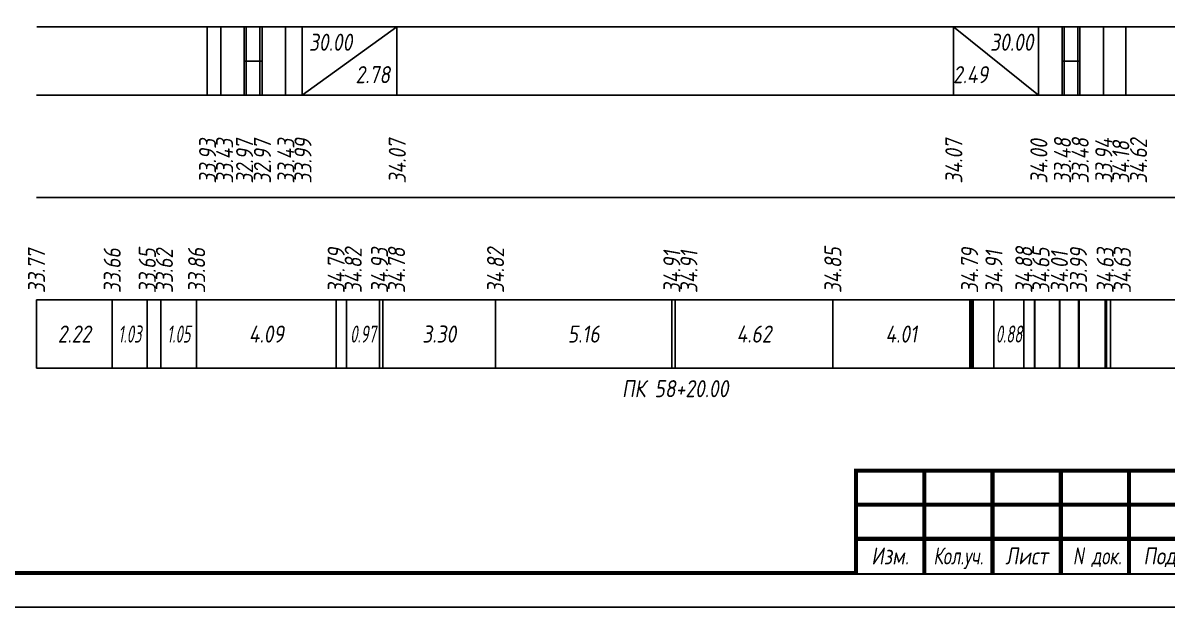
# Model space of a CAD drawing. Extents: x -717 to 1451, y -133302 to 233.
# Drawn here: x 78 to 245.5, y -91550.4 to -91464.8 of the extents above; entities that cross this region are included whole.
import ezdxf
from ezdxf.enums import TextEntityAlignment as Align

# ---------------------------------------------------------------- set-up
doc = ezdxf.new("R2010")
doc.units = 0
for name, color, linetype in [('Зарамочное оформление', 7, 'Continuous'), ('Код_510', 7, 'Continuous'), ('Код_516', 1, 'Continuous'), ('Подписи поперечников', 7, 'Continuous'), ('Таблица', 7, 'Continuous')]:
    doc.layers.add(name, color=color, linetype=linetype)
doc.styles.add('М', font='romand.shx', dxfattribs={"width": 0.8, "oblique": 10, "height": 2.5})

# ---------------------------------------------------------------- blocks, each defined once
blk = doc.blocks.new('Штамп')
at = {"linetype": 'Continuous'}
blk.add_wipeout([(199.95, -411.25), (384.95, -411.25), (384.95, -426.25), (199.95, -426.25)], dxfattribs=at).dxf.layer = 'Зарамочное оформление'
at = {"layer": 'Зарамочное оформление', "linetype": 'Continuous', "lineweight": -3, "const_width": 0.6, "flags": 128}
for points in [[(199.95, -426.25), (199.95, -411.25), (384.95, -411.25)], [(209.95, -411.25), (209.95, -426.25)], [(219.95, -411.25), (219.95, -426.25)], [(229.95, -411.25), (229.95, -426.25)], [(239.95, -411.25), (239.95, -426.25)], [(199.95, -416.25), (264.95, -416.25)], [(199.95, -421.25), (264.95, -421.25)]]:
    blk.add_lwpolyline(points, dxfattribs=at)
at = {"layer": 'Зарамочное оформление', "linetype": 'Continuous', "style": 'М', "oblique": 10}
for s, width, p in [('Изм.', 0.8, (204.95, -423.75)), ('Кол.уч.', 0.7, (214.95, -423.75)), ('Лист', 0.8, (224.95, -423.75)), ('N док.', 0.7, (235.28, -423.75)), ('Подпись', 0.8, (247.45, -423.75))]:
    blk.add_text(s, height=2.5, dxfattribs=dict(at, width=width)).set_placement(p, align=Align.MIDDLE_CENTER)
blk = doc.blocks.new('шифр')
blk.add_blockref('Штамп', (0, -91179))

msp = doc.modelspace()

# ---------------------------------------------------------------- linework, layer by layer
at = {"flags": 128}
msp.add_lwpolyline([(-30.054, -91550.421), (389.946, -91550.421), (389.946, -91253.421), (-30.054, -91253.421)], close=True, dxfattribs=at)
at = {"const_width": 0.6, "flags": 128}
msp.add_lwpolyline([(-10.054, -91545.421), (384.946, -91545.421), (384.946, -91258.421), (-10.054, -91258.421)], close=True, dxfattribs=at)
at = {"layer": 'Код_510'}
for p, q in [((79.946, -91515.421), (79.946, -91505.421)), ((91.037, -91515.421), (91.037, -91505.421)), ((96.176, -91515.421), (96.176, -91505.421)), ((98.147, -91515.421), (98.147, -91505.421)), ((103.397, -91515.421), (103.397, -91505.421)), ((123.829, -91515.421), (123.829, -91505.421)), ((125.348, -91515.421), (125.348, -91505.421)), ((130.178, -91515.421), (130.178, -91505.421)), ((130.678, -91515.421), (130.678, -91505.421)), ((147.172, -91515.421), (147.172, -91505.421)), ((172.994, -91515.421), (172.994, -91505.421)), ((173.482, -91515.421), (173.482, -91505.421)), ((196.573, -91515.421), (196.573, -91505.421)), ((216.606, -91515.421), (216.606, -91505.421)), ((216.877, -91515.421), (216.877, -91505.421)), ((217.106, -91515.421), (217.106, -91505.421)), ((220.159, -91515.421), (220.159, -91505.421)), ((224.546, -91515.421), (224.546, -91505.421)), ((226.089, -91515.421), (226.089, -91505.421)), ((226.089, -91515.421), (226.089, -91505.421)), ((226.125, -91515.421), (226.125, -91505.421)), ((229.748, -91515.421), (229.748, -91505.421)), ((229.829, -91515.421), (229.829, -91505.421)), ((232.531, -91515.421), (232.531, -91505.421)), ((232.579, -91515.421), (232.579, -91505.421)), ((232.64, -91515.421), (232.64, -91505.421)), ((236.462, -91515.421), (236.462, -91505.421)), ((236.63, -91515.421), (236.63, -91505.421)), ((237.222, -91515.421), (237.222, -91505.421))]:
    msp.add_line(p, q, dxfattribs=at)
at = {"layer": 'Код_516'}
for p, q in [((104.946, -91475.421), (104.946, -91465.421)), ((106.921, -91475.421), (106.921, -91465.421)), ((106.921, -91475.421), (106.921, -91465.421)), ((110.368, -91475.421), (110.368, -91465.421)), ((110.671, -91475.421), (110.671, -91465.421)), ((112.671, -91475.421), (112.671, -91465.421)), ((112.974, -91475.421), (112.974, -91465.421)), ((116.421, -91475.421), (116.421, -91465.421)), ((116.421, -91475.421), (116.421, -91465.421)), ((118.84, -91475.421), (118.84, -91465.421)), ((118.84, -91475.421), (132.732, -91465.421)), ((132.732, -91475.421), (132.732, -91465.421)), ((214.232, -91475.421), (214.232, -91465.421)), ((214.232, -91465.421), (226.687, -91475.421)), ((226.687, -91475.421), (226.687, -91465.421)), ((226.687, -91475.421), (226.687, -91465.421)), ((230.134, -91475.421), (230.134, -91465.421)), ((230.437, -91475.421), (230.437, -91465.421)), ((232.437, -91475.421), (232.437, -91465.421)), ((232.74, -91475.421), (232.74, -91465.421)), ((236.187, -91475.421), (236.187, -91465.421)), ((236.187, -91475.421), (236.187, -91465.421)), ((239.493, -91475.421), (239.493, -91465.421)), ((110.368, -91470.421), (110.671, -91470.421)), ((110.671, -91470.421), (112.671, -91470.421)), ((112.671, -91470.421), (112.974, -91470.421)), ((230.134, -91470.421), (230.437, -91470.421)), ((230.437, -91470.421), (232.437, -91470.421)), ((232.437, -91470.421), (232.74, -91470.421))]:
    msp.add_line(p, q, dxfattribs=at)
at = {"layer": 'Таблица'}
for p, q in [((80, -91465.421), (264.547, -91465.421)), ((79.946, -91475.421), (264.493, -91475.421)), ((79.946, -91490.421), (264.493, -91490.421)), ((79.946, -91505.421), (264.493, -91505.421)), ((79.946, -91515.421), (264.493, -91515.421))]:
    msp.add_line(p, q, dxfattribs=at)

# ---------------------------------------------------------------- texts
at = {"layer": 'Код_510', "style": 'М', "oblique": 10, "width": 0.8}
for s, p in [('33.77', (79.946, -91504.421)), ('33.65', (96.176, -91504.421)), ('33.62', (98.676, -91504.421)), ('33.86', (103.397, -91504.421)), ('34.79', (123.829, -91504.421)), ('34.82', (126.329, -91504.421)), ('34.93', (130.178, -91504.421)), ('34.78', (132.678, -91504.421)), ('34.82', (147.172, -91504.421)), ('34.85', (196.573, -91504.421)), ('34.79', (216.606, -91504.421)), ('34.88', (224.546, -91504.421)), ('34.65', (227.046, -91504.421)), ('33.99', (232.531, -91504.421)), ('34.63', (236.462, -91504.421)), ('34.63', (238.962, -91504.421)), ('33.66', (91.037, -91504.421)), ('34.91', (172.994, -91504.421)), ('34.91', (175.494, -91504.421)), ('34.91', (220.159, -91504.421)), ('34.01', (229.748, -91504.421))]:
    msp.add_text(s, height=2.5, rotation=90, dxfattribs=at).set_placement(p, align=Align.MIDDLE_LEFT)
at = {"layer": 'Код_510', "style": 'М', "oblique": 10}
for s, width, p in [('2.22', 0.8, (85.491, -91510.421)), ('1.03', 0.6, (93.607, -91510.421)), ('1.05', 0.6, (100.772, -91510.421)), ('4.09', 0.8, (113.613, -91510.421)), ('0.97', 0.6, (127.763, -91510.421)), ('3.30', 0.8, (138.925, -91510.421)), ('5.16', 0.8, (160.083, -91510.421)), ('4.62', 0.8, (185.027, -91510.421)), ('4.01', 0.8, (206.589, -91510.421)), ('0.88', 0.6, (222.352, -91510.421))]:
    msp.add_text(s, height=2.5, dxfattribs=dict(at, width=width)).set_placement(p, align=Align.MIDDLE_CENTER)
at = {"layer": 'Код_516', "style": 'М', "oblique": 10, "width": 0.8}
msp.add_text('30.00', height=2.5, dxfattribs=at).set_placement((119.84, -91466.421), align=Align.TOP_LEFT)
msp.add_text('30.00', height=2.5, dxfattribs=at).set_placement((225.954, -91466.421), align=Align.TOP_RIGHT)
msp.add_text('2.78', height=2.5, dxfattribs=at).set_placement((131.732, -91474.421), align=Align.BOTTOM_RIGHT)
msp.add_text('2.49', height=2.5, dxfattribs=at).set_placement((214.165, -91474.421), align=Align.BOTTOM_LEFT)
for s, p in [('33.93', (105, -91488.371)), ('33.43', (107.5, -91488.371)), ('32.97', (110.423, -91488.371)), ('32.97', (113.028, -91488.371)), ('33.43', (116.475, -91488.371)), ('33.99', (118.975, -91488.371)), ('34.07', (132.786, -91488.371)), ('34.07', (214.286, -91488.371)), ('34.00', (226.742, -91488.371)), ('33.48', (230.189, -91488.371)), ('33.48', (232.794, -91488.371)), ('33.94', (236.242, -91488.371)), ('34.18', (238.742, -91488.371)), ('34.62', (241.336, -91488.371))]:
    msp.add_text(s, height=2.5, rotation=90, dxfattribs=at).set_placement(p, align=Align.MIDDLE_LEFT)
at = {"layer": 'Подписи поперечников', "style": 'М', "oblique": 10, "width": 0.8}
msp.add_text('ПК 58+20.00', height=2.5, dxfattribs=at).set_placement((173.482, -91520.421), align=Align.BOTTOM_CENTER)

# ---------------------------------------------------------------- next in the draw order: block references
msp.add_blockref('шифр', (0, 59.829))

doc.saveas('drawing.dxf')
